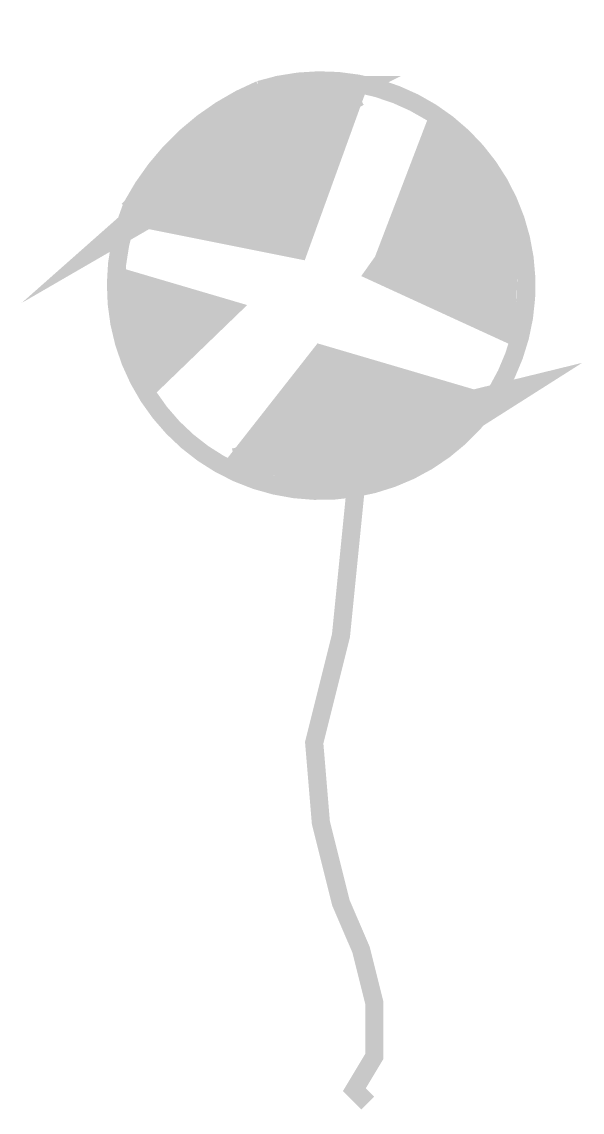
# Model space of a CAD drawing. Extents: x -0.45 to 2.64, y 0 to 6.
import ezdxf

# ---------------------------------------------------------------- set-up
doc = ezdxf.new("R2010")
doc.units = 0
doc.header["$MEASUREMENT"] = 0
doc.layers.get('0').update_dxf_attribs({"linetype": 'CONTINUOUS'})

msp = doc.modelspace()

# ---------------------------------------------------------------- linework, layer by layer
for points in [[(1.1091, 4.6868, 0, 1.5, 0), (0.7925, 5.249, 1.5, 1.5, 0)], [(1.1795, 4.2301, 0, 1.5, 0), (1.3344, 3.7459, 1.5, 1.5, 0)], [(0.7925, 4.4409, 0, 0.7901, 0), (0.1334, 4.2791, 0, 0.7901, 0)]]:
    msp.add_lwpolyline(points, format="xyseb")
for points, const_width in [([(0.1741, 4.9286), (0.7221, 5.4949), (0.9684, 5.6003), (1.2146, 5.6003), (0.7221, 5.3543), (0.3672, 5.0403), (1.3835, 5.6289)], 0.2), ([(0.7327, 3.5544), (2.0683, 3.8812), (1.5664, 3.5626), (0.941, 3.5214)], 0.2), ([(1.3898, 3.4347), (1.3083, 2.6212), (1.1612, 2.0337), (1.198, 1.593), (1.3083, 1.1524), (1.4187, 0.8954), (1.4922, 0.6016), (1.4922, 0.3079), (1.3819, 0.1243), (1.4554, 0.0508)], 0.1)]:
    msp.add_lwpolyline(points, dxfattribs=dict(const_width=const_width))
at = {"const_width": 0.1}
msp.add_lwpolyline([(0.8622, 5.6253, -4.517192), (0.1578, 4.9831, -0.174118), (0.8622, 5.6253, 0.109054)], format="xyb", dxfattribs=at)
for points in [[(1.4588, 4.6101), (1.965, 5.3197), (1.7898, 5.4753)], [(1.4198, 4.6003), (2.2765, 4.8337), (1.9747, 5.378)], [(1.4198, 4.6003), (2.2668, 4.2115), (2.2863, 4.8628)]]:
    msp.add_solid(points)

doc.saveas('drawing.dxf')
